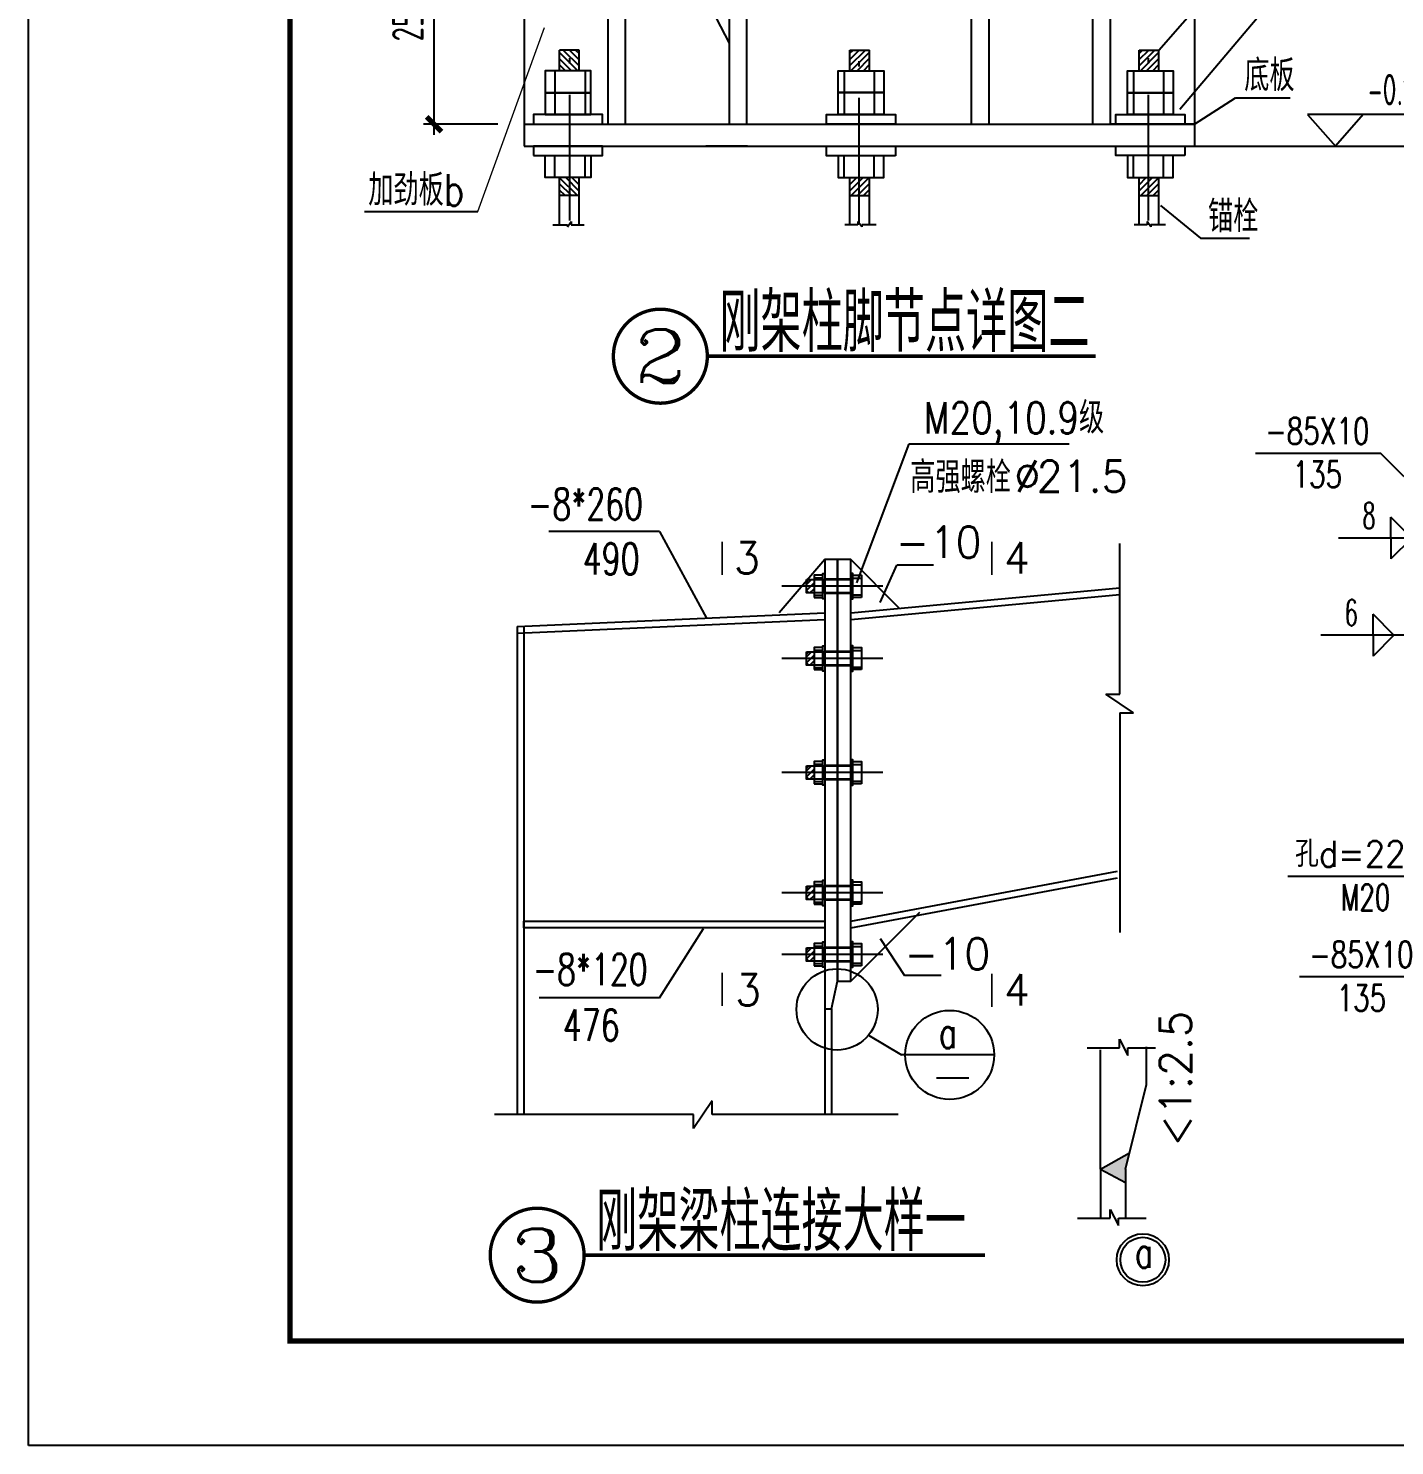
# Model space of a CAD drawing. Extents: x -1389621 to 57380, y -92505 to 283644.
# Drawn here: x -173839 to -158176, y -48060 to -31817 of the extents above; entities that cross this region are included whole.
import ezdxf
from ezdxf.enums import TextEntityAlignment as Align

# ---------------------------------------------------------------- set-up
doc = ezdxf.new("R2010")
doc.units = 0
doc.header["$LTSCALE"] = 100
doc.header["$MEASUREMENT"] = 0
doc.linetypes.add('ACAD_ISO10W100', pattern=[18.5, 12, -3, 0.5, -3])
doc.linetypes.add('DOTE', pattern=[2.42, 2, -0.2, 0.02, -0.2])
doc.layers.get('0').update_dxf_attribs({"linetype": 'CONTINUOUS'})
doc.layers.get('Defpoints').update_dxf_attribs({"linetype": 'CONTINUOUS'})
for name, color, linetype in [('1000', 2, 'CONTINUOUS'), ('AXIS', 3, 'CONTINUOUS'), ('BORDER', 7, 'CONTINUOUS'), ('DIM', 3, 'CONTINUOUS'), ('TC', 151, 'CONTINUOUS'), ('卫浴', 7, 'CONTINUOUS'), ('字体_编号', 4, 'CONTINUOUS'), ('标注', 4, 'CONTINUOUS'), ('焊缝标注', 253, 'CONTINUOUS'), ('螺栓孔标注', 253, 'CONTINUOUS'), ('钢板标注', 253, 'CONTINUOUS')]:
    doc.layers.add(name, color=color, linetype=linetype)
doc.layers.add('PUB_TEXT', color=7, linetype='CONTINUOUS', lineweight=15)
doc.styles.add('7MMCN', font='simplex.shx', dxfattribs={"width": 0.7, "height": 1680, "bigfont": 'hztxt.shx'})
doc.styles.add('_HZTXT', font='txt.shx', dxfattribs={"width": 0.7, "bigfont": 'HZTXT.shx'})
doc.styles.add('_TCH_LABEL', font='COMPLEX', dxfattribs={"bigfont": 'GBCBIG'})
doc.styles.add('DIM_FONT', font='SIMPLEX', dxfattribs={"width": 0.7, "bigfont": 'GBCBIG'})
doc.styles.get("Standard").update_dxf_attribs({"font": 'txt', "height": 3, "bigfont": 'hztxt'})
doc.styles.add('TSSD_Dimension', font='tssdeng.shx', dxfattribs={"width": 0.7, "bigfont": 'hztxt.shx'})
doc.styles.add('TSSD_REIN', font='Tssdeng.shx', dxfattribs={"width": 0.7, "bigfont": 'hztxt.shx'})
doc.dimstyles.new('TSSD_100_100', dxfattribs={"dimtxt": 300, "dimasz": 100, "dimexe": 100, "dimexo": 250, "dimgap": 100, "dimtad": 1, "dimdec": 0, "dimzin": 0, "dimdsep": 46, "dimtxsty": 'TSSD_Dimension', "dimblk": 'ARCHTICK', "dimblk1": 'ARCHTICK', "dimblk2": 'ARCHTICK', "dimcen": 0, "dimdle": 100, "dimclrt": 7, "dimadec": 0, "dimazin": 0, "dimtfac": 1, "dimtdec": 0, "dimtix": 1, "dimtmove": 2, "dimatfit": 3, "dimfxl": 0, "dimtolj": 1, "dimtzin": 0, "dimarcsym": 0})

# ---------------------------------------------------------------- blocks, each defined once
blk = doc.blocks.new('_ArchTick')
at = {"color": 0, "linetype": 'ByBlock'}
blk.add_lwpolyline([(-0.71, -0.71, 0.5, 0.5, 0), (0.71, 0.71, 0.5, 0.5, 0)], format="xyseb", dxfattribs=at)
blk = doc.blocks.new('*D80')
at = {"layer": 'Defpoints', "color": 0, "ltscale": 100}
for p in [(-160519, -56457), (-161832, -58459), (-160971, -58459)]:
    blk.add_point(p, dxfattribs=at)
at = {"layer": 'DIM', "color": 0, "lineweight": -2, "ltscale": 100}
for p, q in [((-161832, -56357), (-161832, -58559)), ((-160769, -56457), (-161932, -56457)), ((-161221, -58459), (-161932, -58459))]:
    blk.add_line(p, q, dxfattribs=at)
at = {"layer": 'DIM', "color": 0, "lineweight": -2, "ltscale": 100, "xscale": 100, "yscale": 100, "zscale": 100}
for p, rotation in [((-161832, -56457), 90), ((-161832, -58459), 270)]:
    blk.add_blockref('_ArchTick', p, dxfattribs=dict(at, rotation=rotation))
at = {"layer": 'DIM', "color": 7, "ltscale": 100, "insert": (-162082, -57458), "char_height": 300, "attachment_point": 5, "rotation": 90, "style": 'TSSD_Dimension'}
blk.add_mtext('\\A1;250', dxfattribs=at)
blk = doc.blocks.new('A$C76812936')
at = {"linetype": 'Continuous'}
h = blk.add_hatch(dxfattribs=at)
h.set_pattern_fill('ANSI31', color=0, scale=333.534465, style=0)
h.set_pattern_definition([(45, (-8509763.837, 2102184.28), (-29.48056027, 29.48056027), [])])
h.paths.add_polyline_path([(411, 1690), (312, 1690), (312, 1493), (411, 1493)])
h.paths.add_polyline_path([(312, 1690), (223, 1690), (223, 1493), (312, 1493)])
h = blk.add_hatch(dxfattribs=at)
h.set_pattern_fill('ANSI31', color=0, scale=333.534465, style=0)
h.set_pattern_definition([(45, (-8509763.837, 2102109.236), (-29.48056027, 29.48056027), [])])
h.paths.add_polyline_path([(411, 472), (312, 472), (312, 300), (411, 300)])
h.paths.add_polyline_path([(312, 472), (223, 472), (223, 300), (312, 300)])
at = {"color": 0, "linetype": 'Continuous'}
blk.add_line((223, 300), (411, 300), dxfattribs=at)
at = {"layer": '标注', "color": 0, "linetype": 'Continuous'}
for p, q in [((223, 1493), (223, 1690)), ((223, 1690), (411, 1690)), ((411, 1493), (411, 1690)), ((168, 1493), (168, 1073)), ((456, 1493), (456, 1073)), ((168, 472), (168, 681)), ((456, 472), (456, 681)), ((223, 22), (223, 472)), ((411, 22), (411, 472)), ((299, 22), (176, 22)), ((299, 53), (299, 22)), ((336, 0), (299, 53)), ((475, 22), (336, 22)), ((336, 22), (336, 0))]:
    blk.add_line(p, q, dxfattribs=at)
at = {"layer": '标注', "color": 0, "linetype": 'ACAD_ISO10W100'}
blk.add_line((312, 34), (312, 1644), dxfattribs=at)
at = {"layer": '标注', "color": 0, "linetype": 'Continuous', "elevation": 0}
for points in [[(547, 1283), (112, 1283), (112, 1493), (547, 1493)], [(547, 1073), (112, 1073), (112, 1283), (547, 1283)], [(660, 982), (0, 982), (0, 1073), (660, 1073)], [(660, 681), (0, 681), (0, 773), (660, 773)], [(547, 681), (112, 681), (112, 472), (547, 472)]]:
    blk.add_lwpolyline(points, close=True, dxfattribs=at)
blk = doc.blocks.new('A$C0E302EF7')
at = {"layer": 'TC', "linetype": 'Continuous'}
h = blk.add_hatch(dxfattribs=at)
h.set_pattern_fill('ANSI31', color=3, scale=318.28008, style=0)
h.set_pattern_definition([(45, (-146519.844, 10568.347), (-28.13225, 28.13225), [])])
h.paths.add_polyline_path([(3110, 6917), (3060, 6917), (3037, 6894), (3037, 6854), (3110, 6854)])
h.paths.add_polyline_path([(3110, 6854), (3037, 6854), (3037, 6813), (3060, 6790), (3110, 6790)])
h = blk.add_hatch(dxfattribs=at)
h.set_pattern_fill('ANSI31', color=3, scale=318.28008, style=0)
h.set_pattern_definition([(45, (-146519.844, 9878.173), (-28.13225, 28.13225), [])])
h.paths.add_polyline_path([(3110, 6227), (3060, 6227), (3037, 6204), (3037, 6164), (3110, 6164)])
h.paths.add_polyline_path([(3110, 6164), (3037, 6164), (3037, 6123), (3060, 6100), (3110, 6100)])
h = blk.add_hatch(dxfattribs=at)
h.set_pattern_fill('ANSI31', color=3, scale=318.28008, style=0)
h.set_pattern_definition([(45, (-146519.844, 8789.15), (-28.13225, 28.13225), [])])
h.paths.add_polyline_path([(3110, 5138), (3060, 5138), (3037, 5115), (3037, 5074), (3110, 5074)])
h.paths.add_polyline_path([(3110, 5074), (3037, 5074), (3037, 5034), (3060, 5011), (3110, 5011)])
h = blk.add_hatch(dxfattribs=at)
h.set_pattern_fill('ANSI31', color=3, scale=318.28008, style=0)
h.set_pattern_definition([(45, (-146519.844, 7639.372), (-28.13225, 28.13225), [])])
h.paths.add_polyline_path([(3110, 3988), (3060, 3988), (3037, 3965), (3037, 3925), (3110, 3925)])
h.paths.add_polyline_path([(3110, 3925), (3037, 3925), (3037, 3884), (3060, 3861), (3110, 3861)])
h = blk.add_hatch(dxfattribs=at)
h.set_pattern_fill('ANSI31', color=3, scale=318.28008, style=0)
h.set_pattern_definition([(45, (-146519.844, 7051.407), (-28.13225, 28.13225), [])])
h.paths.add_polyline_path([(3110, 3400), (3060, 3400), (3037, 3377), (3037, 3337), (3110, 3337)])
h.paths.add_polyline_path([(3110, 3337), (3037, 3337), (3037, 3296), (3060, 3273), (3110, 3273)])
at = {"layer": '字体_编号', "linetype": 'Continuous'}
blk.add_hatch(color=4, dxfattribs=at).paths.add_polyline_path([(5847, 1288), (6085, 1160), (6085, 1288), (6123, 1441)])
at = {"color": 7, "linetype": 'Continuous'}
for p, q in [((1633, 7377), (575, 7377)), ((3212, 7108), (2775, 6599)), ((3212, 7108), (3212, 1807)), ((3334, 6934), (3334, 7108)), ((3334, 6934), (3334, 7108)), ((3461, 7108), (3924, 6645)), ((273, 6469), (3212, 6599)), ((273, 6406), (3212, 6535)), ((3334, 6599), (3334, 6535)), ((273, 6469), (273, 1807)), ((336, 6469), (336, 1807)), ((3461, 3655), (6009, 4133)), ((3461, 3591), (6009, 4069)), ((3461, 3082), (4120, 3741)), ((3212, 3591), (336, 3591)), ((1633, 2923), (485, 2923)), ((3275, 2819), (3275, 1807))]:
    blk.add_line(p, q, dxfattribs=at)
for p, q in [((3461, 6599), (6030, 6840)), ((3461, 6535), (6030, 6776)), ((5847, 1288), (5847, 2426)), ((6085, 1288), (6287, 2096)), ((5846, 1288), (5846, 820))]:
    blk.add_line(p, q)
at = {"ltscale": 100}
for p, q in [((3275, 2819), (3334, 3082)), ((3212, 2819), (3275, 2819))]:
    blk.add_line(p, q, dxfattribs=at)
at = {"color": 7, "linetype": 'Continuous'}
blk.add_lwpolyline([(3334, 3082), (3334, 7108), (3212, 7108), (3212, 3082)], dxfattribs=at)
for points in [[(3334, 3082), (3461, 3082), (3461, 7108), (3334, 7108)], [(3212, 3591), (336, 3591), (336, 3655), (3212, 3655)]]:
    blk.add_lwpolyline(points, close=True, dxfattribs=at)
at = {"layer": '1000', "const_width": 36, "elevation": -222}
blk.add_lwpolyline([(913, 465), (4743, 465)], dxfattribs=at)
at = {"layer": 'AXIS', "const_width": 32, "elevation": -222}
blk.add_lwpolyline([(913, 465, 1), (16, 465, 1)], format="xyb", close=True, dxfattribs=at)
at = {"layer": 'TC', "color": 7}
for p, q in [((1633, 7377), (2081, 6549)), ((1633, 2923), (2054, 3586))]:
    blk.add_line(p, q, dxfattribs=at)
at = {"layer": 'TC', "color": 3}
for p, q in [((3060, 6917), (3037, 6894)), ((3767, 6854), (2801, 6854)), ((3060, 6790), (3037, 6813)), ((3060, 6227), (3037, 6204)), ((3767, 6164), (2801, 6164)), ((3060, 6100), (3037, 6123)), ((3767, 5074), (2801, 5074)), ((3060, 5138), (3037, 5115)), ((3060, 5011), (3037, 5034)), ((3060, 3988), (3037, 3965)), ((3767, 3925), (2801, 3925)), ((3060, 3861), (3037, 3884)), ((3060, 3400), (3037, 3377)), ((3767, 3337), (2801, 3337)), ((3060, 3273), (3037, 3296))]:
    blk.add_line(p, q, dxfattribs=at)
for points in [[(3037, 6917), (3461, 6917), (3461, 6790), (3037, 6790)], [(3110, 6747), (3193, 6747), (3193, 6960), (3110, 6960)], [(3110, 6767), (3193, 6767), (3193, 6931), (3110, 6931)], [(3212, 6732), (3193, 6732), (3193, 6975), (3212, 6975)], [(3461, 6784), (3212, 6784), (3212, 6924), (3461, 6924)], [(3461, 6732), (3480, 6732), (3480, 6975), (3461, 6975)], [(3563, 6747), (3480, 6747), (3480, 6960), (3563, 6960)], [(3563, 6767), (3480, 6767), (3480, 6931), (3563, 6931)], [(3037, 6227), (3461, 6227), (3461, 6100), (3037, 6100)], [(3110, 6057), (3193, 6057), (3193, 6270), (3110, 6270)], [(3110, 6077), (3193, 6077), (3193, 6241), (3110, 6241)], [(3212, 6042), (3193, 6042), (3193, 6285), (3212, 6285)], [(3461, 6093), (3212, 6093), (3212, 6234), (3461, 6234)], [(3461, 6042), (3480, 6042), (3480, 6285), (3461, 6285)], [(3563, 6057), (3480, 6057), (3480, 6270), (3563, 6270)], [(3563, 6077), (3480, 6077), (3480, 6241), (3563, 6241)], [(3110, 4968), (3193, 4968), (3193, 5181), (3110, 5181)], [(3110, 4988), (3193, 4988), (3193, 5152), (3110, 5152)], [(3212, 4953), (3193, 4953), (3193, 5196), (3212, 5196)], [(3461, 5004), (3212, 5004), (3212, 5145), (3461, 5145)], [(3461, 4953), (3480, 4953), (3480, 5196), (3461, 5196)], [(3563, 4968), (3480, 4968), (3480, 5181), (3563, 5181)], [(3563, 4988), (3480, 4988), (3480, 5152), (3563, 5152)], [(3037, 5138), (3461, 5138), (3461, 5011), (3037, 5011)], [(3037, 3988), (3461, 3988), (3461, 3861), (3037, 3861)], [(3110, 3818), (3193, 3818), (3193, 4031), (3110, 4031)], [(3110, 3838), (3193, 3838), (3193, 4002), (3110, 4002)], [(3212, 3803), (3193, 3803), (3193, 4046), (3212, 4046)], [(3461, 3855), (3212, 3855), (3212, 3995), (3461, 3995)], [(3461, 3803), (3480, 3803), (3480, 4046), (3461, 4046)], [(3563, 3818), (3480, 3818), (3480, 4031), (3563, 4031)], [(3563, 3838), (3480, 3838), (3480, 4002), (3563, 4002)], [(3037, 3400), (3461, 3400), (3461, 3273), (3037, 3273)], [(3110, 3230), (3193, 3230), (3193, 3443), (3110, 3443)], [(3110, 3250), (3193, 3250), (3193, 3414), (3110, 3414)], [(3212, 3215), (3193, 3215), (3193, 3459), (3212, 3459)], [(3461, 3267), (3212, 3267), (3212, 3407), (3461, 3407)], [(3461, 3215), (3480, 3215), (3480, 3459), (3461, 3459)], [(3563, 3230), (3480, 3230), (3480, 3443), (3563, 3443)], [(3563, 3250), (3480, 3250), (3480, 3414), (3563, 3414)]]:
    blk.add_lwpolyline(points, close=True, dxfattribs=at)
at = {"layer": '卫浴'}
for p, q in [((3631, 2567), (3944, 2378)), ((5718, 2445), (6029, 2445)), ((6029, 2527), (6109, 2372)), ((6029, 2445), (6029, 2527)), ((6109, 2445), (6373, 2445)), ((6109, 2372), (6109, 2445)), ((4831, 2378), (3944, 2378)), ((4280, 2159), (4589, 2159)), ((5628, 820), (5939, 820)), ((5939, 820), (5939, 902)), ((5939, 902), (6019, 748)), ((6019, 748), (6019, 820)), ((6019, 820), (6283, 820))]:
    blk.add_line(p, q, dxfattribs=at)
at = {"layer": '卫浴', "const_width": 16.7}
for points in [[(2232, 7278), (2232, 6960)], [(4809, 7278), (4809, 6960)], [(2232, 3164), (2232, 2846)], [(4809, 3154), (4809, 2836)]]:
    blk.add_lwpolyline(points, dxfattribs=at)
at = {"layer": '卫浴'}
for centre, radius in [((3330, 2812), 388), ((4406, 2378), 425), ((6251, 421), 249), ((6251, 421), 215)]:
    blk.add_circle(centre, radius, dxfattribs=at)
at = {"layer": '字体_编号', "color": 4}
for p, q in [((6287, 2096), (6287, 2456)), ((5847, 1288), (6123, 1441)), ((5847, 1288), (6085, 1160)), ((6085, 1288), (6085, 827))]:
    blk.add_line(p, q, dxfattribs=at)
at = {"layer": '标注', "color": 7, "linetype": 'Continuous'}
for p, q in [((3519, 6885), (4019, 8213)), ((4019, 8213), (5547, 8213)), ((4019, 8213), (5023, 8213)), ((3741, 6697), (3901, 7054)), ((4251, 7054), (3901, 7054)), ((3743, 3490), (3975, 3136)), ((4324, 3136), (3975, 3136))]:
    blk.add_line(p, q, dxfattribs=at)
at = {"layer": '焊缝标注'}
for p, q in [((8820, 7314), (8620, 7514)), ((8620, 7314), (8620, 7514)), ((9120, 7314), (8120, 7314)), ((8820, 7314), (8620, 7114)), ((8620, 7314), (8620, 7114)), ((8650, 6386), (8450, 6586)), ((8450, 6386), (8450, 6586)), ((8950, 6386), (7950, 6386)), ((8650, 6386), (8450, 6186)), ((8450, 6386), (8450, 6186))]:
    blk.add_line(p, q, dxfattribs=at)
at = {"layer": '螺栓孔标注'}
for p, q in [((6030, 5822), (6030, 7261)), ((6162, 5646), (5898, 5822)), ((5898, 5822), (6030, 5822)), ((6030, 5646), (6030, 3548)), ((6030, 5646), (6162, 5646)), ((9137, 4083), (7637, 4083)), ((2135, 1939), (1959, 1675)), ((2135, 1807), (2135, 1939)), ((1959, 1807), (57, 1807)), ((1959, 1675), (1959, 1807)), ((3914, 1807), (2135, 1807))]:
    blk.add_line(p, q, dxfattribs=at)
at = {"layer": '钢板标注'}
for p, q in [((8526, 8122), (7326, 8122)), ((9798, 6847), (8526, 8122)), ((8947, 3122), (7747, 3122))]:
    blk.add_line(p, q, dxfattribs=at)
at = {"layer": 'DIM', "style": '7MMCN', "width": 0.7}
blk.add_text('刚架梁柱连接大样一', height=560.7, dxfattribs=at).set_placement((1028, 505, -222))
at = {"layer": 'PUB_TEXT', "color": 4, "linetype": 'DOTE', "style": '_TCH_LABEL', "width": 1.5}
blk.add_text('3', height=507, dxfattribs=at).set_placement((211, 211, -222), (718, 211, -222), align=Align.FIT)
at = {"layer": 'TC', "color": 7}
for s, height, style, width, p in [('M20,10.9级', 300.4, '_HZTXT', 0.8, (4158, 8312)), ('高强螺栓', 300.4, '_HZTXT', 0.8, (4029, 7745)), ('∅', 300, 'DIM_FONT', 0.965103, (5024, 7754)), ('21.5', 300.4, 'DIM_FONT', 0.965103, (5236, 7754)), ('-8*260', 300.4, 'DIM_FONT', 0.7, (376, 7488, 654)), ('-10', 300.4, 'DIM_FONT', 0.965103, (3890, 7124)), ('490', 300.4, 'DIM_FONT', 0.7, (902, 6965, 654)), ('3', 300, 'DIM_FONT', 0.965103, (2346, 6974)), ('4', 300, 'DIM_FONT', 0.965103, (4924, 6974)), ('-10', 300.4, 'DIM_FONT', 0.965103, (3973, 3193)), ('-8*120', 300.4, 'DIM_FONT', 0.7, (421, 3044, 654)), ('3', 300, 'DIM_FONT', 0.965103, (2356, 2849)), ('4', 300, 'DIM_FONT', 0.965103, (4924, 2850)), ('476', 300.4, 'DIM_FONT', 0.7, (711, 2512, 654))]:
    blk.add_text(s, height=height, dxfattribs=dict(at, style=style, width=width)).set_placement(p)
at = {"layer": 'TC', "color": 7, "style": 'DIM_FONT', "width": 0.965103}
blk.add_text('<1:2.5', height=300.4, rotation=90, dxfattribs=at).set_placement((6713, 1505))
at = {"layer": '卫浴', "style": 'DIM_FONT', "width": 0.7}
for p in [(4303, 2442, 0), (6177, 344, 0)]:
    blk.add_text('a', height=300, dxfattribs=at).set_placement(p)
at = {"layer": '焊缝标注'}
for s, width, p, p2 in [('8', 0.909999, (8350, 7404), (8472, 7404)), ('6', 0.979999, (8180, 6476), (8303, 6476))]:
    blk.add_text(s, height=250, dxfattribs=dict(at, width=width)).set_placement(p, p2, align=Align.FIT)
at = {"layer": '螺栓孔标注'}
for s, width, p, p2 in [('孔d=22.0', 1.038074, (7705, 4173), (9052, 4173)), ('M20', 0.847241, (8142, 3758), (8615, 3758))]:
    blk.add_text(s, height=250, dxfattribs=dict(at, width=width)).set_placement(p, p2, align=Align.FIT)
at = {"layer": '钢板标注'}
for s, width, p, p2 in [('-85X10', 0.894311, (7419, 8212), (8416, 8212)), ('135', 0.9828, (7681, 7797), (8154, 7797)), ('-85X10', 0.89431, (7840, 3212), (8837, 3212)), ('135', 0.9828, (8102, 2797), (8575, 2797))]:
    blk.add_text(s, height=250, dxfattribs=dict(at, width=width)).set_placement(p, p2, align=Align.FIT)
blk = doc.blocks.new('A$C60932FF5')
at = {"linetype": 'Continuous'}
h = blk.add_hatch(dxfattribs=at)
h.set_pattern_fill('ANSI31', color=0, scale=333.534465, style=0)
h.set_pattern_definition([(135, (8512037.03, 2103883.155), (29.48056027, 29.48056027), [])])
h.paths.add_polyline_path([(1862.7, 3389.3), (1961.1, 3389.3), (1961.1, 3191.6), (1862.7, 3191.6)])
h.paths.add_polyline_path([(1961.1, 3389.3), (2050.1, 3389.3), (2050.1, 3191.6), (1961.1, 3191.6)])
h = blk.add_hatch(dxfattribs=at)
h.set_pattern_fill('ANSI31', color=0, scale=333.534465, style=0)
h.set_pattern_definition([(45, (-8502587.434, 2103883.155), (-29.48056027, 29.48056027), [])])
h.paths.add_polyline_path([(7586.9, 3389.3), (7488.5, 3389.3), (7488.5, 3191.6), (7586.9, 3191.6)])
h.paths.add_polyline_path([(7488.5, 3389.3), (7399.5, 3389.3), (7399.5, 3191.6), (7488.5, 3191.6)])
h = blk.add_hatch(dxfattribs=at)
h.set_pattern_fill('ANSI31', color=0, scale=333.534465, style=0)
h.set_pattern_definition([(135, (8512037.03, 2103808.11), (29.48056027, 29.48056027), [])])
h.paths.add_polyline_path([(1862.7, 2170.6), (1961.1, 2170.6), (1961.1, 1998.7), (1862.7, 1998.7)])
h.paths.add_polyline_path([(1961.1, 2170.6), (2050.1, 2170.6), (2050.1, 1998.7), (1961.1, 1998.7)])
h = blk.add_hatch(dxfattribs=at)
h.set_pattern_fill('ANSI31', color=0, scale=333.534465, style=0)
h.set_pattern_definition([(45, (-8502587.434, 2103808.11), (-29.48056027, 29.48056027), [])])
h.paths.add_polyline_path([(7586.9, 2170.6), (7488.5, 2170.6), (7488.5, 1998.7), (7586.9, 1998.7)])
h.paths.add_polyline_path([(7488.5, 2170.6), (7399.5, 2170.6), (7399.5, 1998.7), (7488.5, 1998.7)])
at = {"color": 3}
for p, q in [((9006.8, 2772.6), (9273.2, 2472)), ((10614.8, 2772.6), (9006.8, 2772.6)), ((9539.5, 2772.6), (9273.2, 2472))]:
    blk.add_line(p, q, dxfattribs=at)
at = {"color": 0, "linetype": 'Continuous'}
for p, q in [((2050.1, 1998.7), (1862.7, 1998.7)), ((7399.5, 1998.7), (7586.9, 1998.7))]:
    blk.add_line(p, q, dxfattribs=at)
at = {"layer": '1000', "const_width": 36.1, "elevation": -221.6}
blk.add_lwpolyline([(3273.9, 465), (6982.3, 465)], dxfattribs=at)
at = {"layer": 'AXIS', "const_width": 32.1, "elevation": -221.6}
blk.add_lwpolyline([(3273.9, 465, 1), (2375.9, 465, 1)], format="xyb", close=True, dxfattribs=at)
at = {"layer": 'PUB_TEXT'}
blk.add_line((1082, 1847.5), (1719.3, 3604.7, 0.4), dxfattribs=at)
at = {"layer": '卫浴'}
for p, q in [((3658.9, 2472), (3258, 2472)), ((7926.5, 2472), (9926.6, 2472))]:
    blk.add_line(p, q, dxfattribs=at)
at = {"layer": '卫浴', "elevation": 0}
for points in [[(1523.1, 4114.4), (1523.1, 2680.5), (2324.8, 2680.5), (2324.8, 4682.3), (1975.8, 4682.3)], [(7926.5, 4114.4), (7926.5, 2680.5), (7124.8, 2680.5), (7124.8, 4682.3), (7473.8, 4682.3)]]:
    blk.add_lwpolyline(points, dxfattribs=at)
at = {"layer": '标注', "color": 0, "linetype": 'Continuous'}
for p, q in [((2324.8, 2680.5), (2324.8, 7367.5)), ((2324.8, 2680.5), (2324.8, 7367.5)), ((2491.6, 2680.5), (2491.6, 7367.5)), ((6958, 2680.5), (6958, 7367.5)), ((7124.8, 2680.5), (7124.8, 7367.5)), ((7124.8, 2680.5), (7124.8, 7367.5)), ((3484.7, 2680.5), (3484.7, 4682.3)), ((3651.5, 2680.5), (3651.5, 4682.3)), ((5798.1, 2680.5), (5798.1, 4682.3)), ((5964.9, 2680.5), (5964.9, 4682.3)), ((2050.1, 3389.3), (1862.7, 3389.3)), ((1862.7, 3191.6), (1862.7, 3389.3)), ((2050.1, 3191.6), (2050.1, 3389.3)), ((7399.5, 3191.6), (7399.5, 3389.3)), ((7399.5, 3389.3), (7586.9, 3389.3)), ((7586.9, 3191.6), (7586.9, 3389.3)), ((1816.8, 3191.6), (1816.8, 2772.1)), ((2105.4, 3191.6), (2105.4, 2772.1)), ((7344.2, 3191.6), (7344.2, 2772.1)), ((7632.8, 3191.6), (7632.8, 2772.1)), ((1523.1, 2680.5), (1523.1, 2472)), ((1523.1, 2680.5), (7926.5, 2680.5)), ((7926.5, 2680.5), (7926.5, 2472)), ((7926.5, 2680.5), (7926.5, 2472)), ((1523.1, 2472), (7926.5, 2472)), ((1816.8, 2170.6), (1816.8, 2380.4)), ((2105.4, 2170.6), (2105.4, 2380.4)), ((7344.2, 2170.6), (7344.2, 2380.4)), ((7632.8, 2170.6), (7632.8, 2380.4)), ((1862.7, 1720.8), (1862.7, 2170.6)), ((2050.1, 1720.8), (2050.1, 2170.6)), ((7399.5, 1720.8), (7399.5, 2170.6)), ((7586.9, 1720.8), (7586.9, 2170.6)), ((1797.9, 1720.8), (1937.6, 1720.8)), ((1937.6, 1698.9), (1974.2, 1751.7)), ((1937.6, 1720.8), (1937.6, 1698.9)), ((1974.2, 1751.7), (1974.2, 1720.8)), ((1974.2, 1720.8), (2097.6, 1720.8)), ((7475.4, 1720.8), (7352, 1720.8)), ((7475.4, 1751.7), (7475.4, 1720.8)), ((7512, 1698.9), (7475.4, 1751.7)), ((7651.7, 1720.8), (7512, 1720.8)), ((7512, 1720.8), (7512, 1698.9))]:
    blk.add_line(p, q, dxfattribs=at)
at = {"layer": '标注', "color": 0, "linetype": 'ACAD_ISO10W100'}
for p, q in [((1961.1, 1761.8), (1961.1, 3343.2)), ((7488.5, 1761.8), (7488.5, 3343.2))]:
    blk.add_line(p, q, dxfattribs=at)
at = {"layer": '标注', "color": 0, "linetype": 'Continuous', "elevation": 0}
for points in [[(1726, 2981.8), (2160.8, 2981.8), (2160.8, 3191.6), (1726, 3191.6)], [(7723.6, 2981.8), (7288.8, 2981.8), (7288.8, 3191.6), (7723.6, 3191.6)], [(1726, 2772.1), (2160.8, 2772.1), (2160.8, 2981.8), (1726, 2981.8)], [(7723.6, 2772.1), (7288.8, 2772.1), (7288.8, 2981.8), (7723.6, 2981.8)], [(1613, 2680.5), (2273.2, 2680.5), (2273.2, 2772.1), (1613, 2772.1)], [(7836.6, 2680.5), (7176.4, 2680.5), (7176.4, 2772.1), (7836.6, 2772.1)], [(1613, 2380.4), (2273.2, 2380.4), (2273.2, 2472), (1613, 2472)], [(7836.6, 2380.4), (7176.4, 2380.4), (7176.4, 2472), (7836.6, 2472)], [(1726, 2380.4), (2160.8, 2380.4), (2160.8, 2170.6), (1726, 2170.6)], [(7723.6, 2380.4), (7288.8, 2380.4), (7288.8, 2170.6), (7723.6, 2170.6)]]:
    blk.add_lwpolyline(points, close=True, dxfattribs=at)
at = {"layer": '钢板标注'}
for p, q in [((7586.9, 3389.3), (8647.8, 4600.3)), ((7788.1, 2823.7), (8731.5, 3939.3)), ((3484.7, 3453.7), (3275.8, 3860.1)), ((7926.5, 2680.5), (8320.2, 2931.6)), ((8320.2, 2931.6), (8840.2, 2931.6)), ((7602.8, 1905.5), (7986.4, 1590.9)), ((0, 1847.5), (1082, 1847.5)), ((7986.4, 1590.9), (8454.1, 1590.9))]:
    blk.add_line(p, q, dxfattribs=at)
blk.add_blockref('A$C76812936', (4412.7, 1698.9))
at = {"layer": 'DIM', "style": '7MMCN', "width": 0.7}
blk.add_text('刚架柱脚节点详图二', height=561.26, dxfattribs=at).set_placement((3389, 505.7, -221.6))
at = {"layer": 'PUB_TEXT', "color": 4, "linetype": 'DOTE', "style": '_TCH_LABEL', "width": 1.5}
blk.add_text('2', height=508, dxfattribs=at).set_placement((2570.9, 211, -221.6), (3078.9, 211, -221.6), align=Align.FIT)
at = {"layer": 'TC', "color": 7}
for s, height, style, width, p in [('底板', 300.65, '_HZTXT', 0.8, (8402.9, 2996)), ('-0.150', 300, 'TSSD_REIN', 0.7, (9586, 2860.7, 0)), ('加劲板b', 300.65, '_HZTXT', 0.8, (34.5, 1902.5)), ('锚栓', 300.65, '_HZTXT', 0.8, (8057, 1649.8))]:
    blk.add_text(s, height=height, dxfattribs=dict(at, style=style, width=width)).set_placement(p)
at = {"layer": 'DIM', "ltscale": 100}
dim = blk.add_linear_dim(base=(661.9, 2680.5), p1=(1975.8, 4682.3), p2=(1523.1, 2680.5), angle=90, text='250', dimstyle='TSSD_100_100', dxfattribs=at)
dim.commit()
dim.dimension.update_dxf_attribs({"geometry": '*D80', "text_midpoint": (411.9, 3681.4), "insert": (162494.4, 61139.5)})

msp = doc.modelspace()

# ---------------------------------------------------------------- linework, layer by layer
at = {"layer": 'BORDER'}
msp.add_lwpolyline([(-173838.949, -48060.427), (-173838.949, 23219.573), (-72918.949, 23219.573), (-72918.949, -48060.427)], close=True, dxfattribs=at)
at = {"layer": 'BORDER', "const_width": 60}
msp.add_lwpolyline([(-170838.949, -46860.427), (-170838.949, 22019.573), (-74118.949, 22019.573), (-74118.949, -46860.427)], close=True, dxfattribs=at)

# ---------------------------------------------------------------- block references
at = {"ltscale": 100, "xscale": 1.2, "yscale": 1.2, "zscale": 1.2}
for name, p in [('A$C60932FF5', (-169983.497, -36132.582)), ('A$C0E302EF7', (-168563.43, -46435.504))]:
    msp.add_blockref(name, p, dxfattribs=at)

doc.saveas('drawing.dxf')
